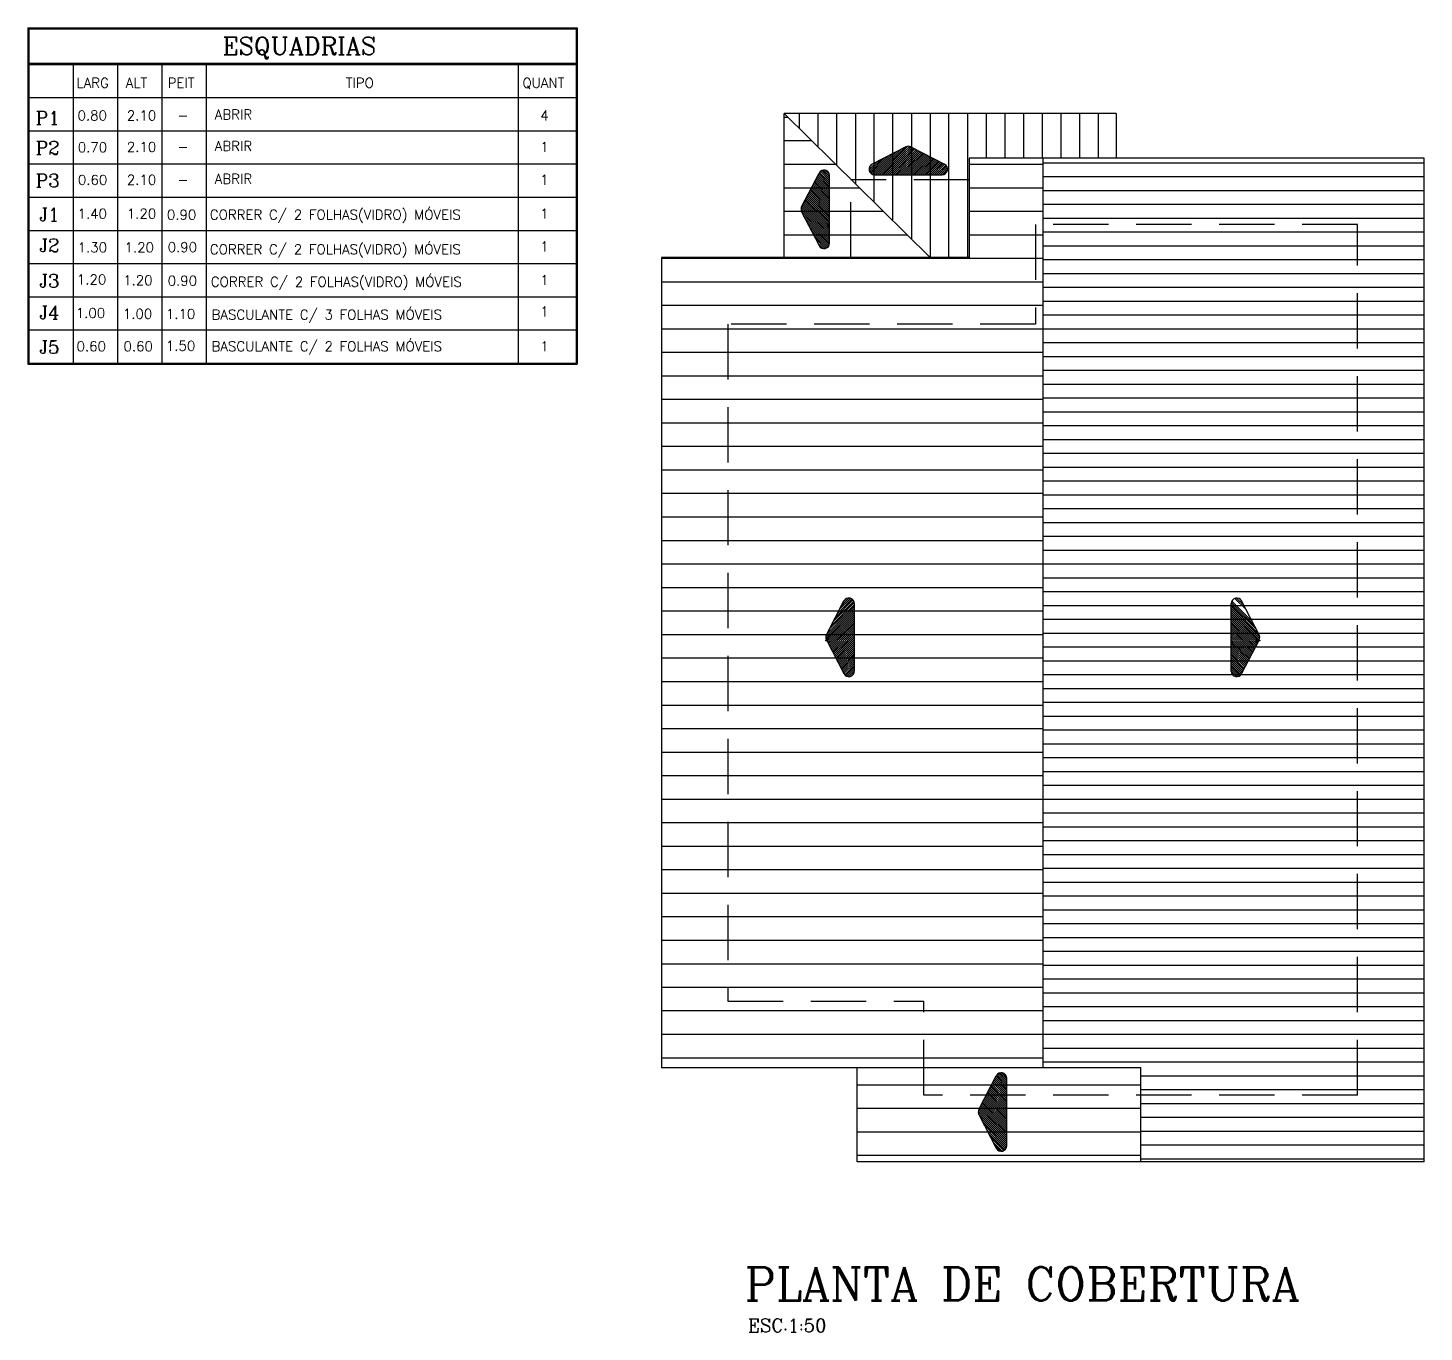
# Model space of a CAD drawing. Extents: x 359 to 444.1, y -24.8 to 1.
# Drawn here: x 431.44 to 444.05, y -17.57 to -5.78 of the extents above; entities that cross this region are included whole.
import ezdxf
from ezdxf.enums import TextEntityAlignment as Align

# ---------------------------------------------------------------- set-up
doc = ezdxf.new("R2010")
doc.units = 0
doc.header["$LTSCALE"] = 20
doc.linetypes.add('DASHED2', pattern=[0.375, 0.25, -0.125])
doc.layers.get('0').update_dxf_attribs({"linetype": 'CONTINUOUS'})
for name, color, linetype in [('PROJEÇÃO', 30, 'DASHED2'), ('TELHADO', 30, 'CONTINUOUS'), ('TEXTO', 1, 'CONTINUOUS')]:
    doc.layers.add(name, color=color, linetype=linetype)
doc.styles.add('ROMANC', font='ROMANC.SHX')

# ---------------------------------------------------------------- blocks, each defined once
blk = doc.blocks.new('*X12')
at = {"color": 0}
for p, q in [((192.933, 130.566), (193.064, 130.697)), ((192.941, 130.557), (193.1, 130.716)), ((192.952, 130.55), (193.137, 130.735)), ((192.965, 130.545), (193.174, 130.754)), ((192.982, 130.544), (193.211, 130.773)), ((192.999, 130.544), (193.247, 130.792)), ((193.017, 130.544), (193.254, 130.781)), ((193.035, 130.544), (193.254, 130.763)), ((193.052, 130.544), (193.254, 130.746)), ((193.07, 130.544), (193.254, 130.728)), ((193.088, 130.544), (193.254, 130.71)), ((193.106, 130.544), (193.254, 130.693)), ((193.254, 130.781), (193.275, 130.802)), ((193.254, 130.763), (193.279, 130.788)), ((193.254, 130.746), (193.279, 130.771)), ((193.254, 130.728), (193.279, 130.753)), ((193.254, 130.71), (193.279, 130.735)), ((193.254, 130.693), (193.279, 130.718)), ((193.254, 130.675), (193.279, 130.7)), ((193.254, 130.657), (193.279, 130.682)), ((193.279, 130.788), (193.291, 130.801)), ((193.279, 130.771), (193.304, 130.796)), ((193.279, 130.753), (193.316, 130.79)), ((193.279, 130.735), (193.327, 130.784)), ((193.279, 130.718), (193.339, 130.778)), ((193.279, 130.7), (193.35, 130.771)), ((193.279, 130.682), (193.362, 130.765)), ((193.279, 130.665), (193.374, 130.759)), ((193.279, 130.647), (193.385, 130.753)), ((193.279, 130.629), (193.397, 130.747)), ((193.279, 130.612), (193.409, 130.741)), ((193.279, 130.594), (193.42, 130.735)), ((193.279, 130.576), (193.432, 130.729)), ((193.279, 130.558), (193.444, 130.723)), ((193.282, 130.544), (193.455, 130.717)), ((193.3, 130.544), (193.467, 130.711)), ((193.318, 130.544), (193.478, 130.705)), ((193.335, 130.544), (193.49, 130.699)), ((193.353, 130.544), (193.502, 130.693)), ((193.371, 130.544), (193.513, 130.687)), ((192.924, 130.593), (192.99, 130.658)), ((192.927, 130.578), (193.027, 130.678)), ((192.929, 130.615), (192.953, 130.639)), ((193.123, 130.544), (193.254, 130.675)), ((193.141, 130.544), (193.254, 130.657)), ((193.159, 130.544), (193.254, 130.64)), ((193.176, 130.544), (193.254, 130.622)), ((193.194, 130.544), (193.254, 130.604)), ((193.212, 130.544), (193.254, 130.587)), ((193.229, 130.544), (193.254, 130.569)), ((193.254, 130.64), (193.279, 130.665)), ((193.254, 130.622), (193.279, 130.647)), ((193.254, 130.604), (193.279, 130.629)), ((193.254, 130.587), (193.279, 130.612)), ((193.254, 130.569), (193.279, 130.594)), ((193.254, 130.551), (193.279, 130.576)), ((193.265, 130.544), (193.279, 130.558)), ((193.388, 130.544), (193.525, 130.681)), ((193.406, 130.544), (193.537, 130.675)), ((193.424, 130.544), (193.548, 130.669)), ((193.441, 130.544), (193.56, 130.663)), ((193.459, 130.544), (193.572, 130.657)), ((193.477, 130.544), (193.583, 130.651)), ((193.494, 130.544), (193.595, 130.645)), ((193.512, 130.544), (193.606, 130.639)), ((193.53, 130.544), (193.617, 130.631)), ((193.547, 130.544), (193.625, 130.622)), ((193.565, 130.544), (193.631, 130.61)), ((193.583, 130.544), (193.634, 130.595)), ((193.606, 130.549), (193.628, 130.572)), ((193.247, 130.544), (193.254, 130.551))]:
    blk.add_line(p, q, dxfattribs=at)
blk = doc.blocks.new('*X64')
at = {"color": 0, "linetype": 'CONTINUOUS'}
for p, q in [((452.008, -14.025), (454.568, -14.025)), ((452.008, -14.238), (454.568, -14.238)), ((452.008, -14.45), (454.568, -14.45)), ((452.008, -14.662), (454.568, -14.662))]:
    blk.add_line(p, q, dxfattribs=at)
blk = doc.blocks.new('*X80')
at = {"color": 0, "linetype": 'CONTINUOUS'}
for p, q in [((440.609, -7), (444.054, -7)), ((440.609, -7.125), (444.054, -7.125)), ((440.609, -7.25), (444.054, -7.25)), ((440.609, -7.375), (444.054, -7.375)), ((440.609, -7.5), (444.054, -7.5)), ((440.609, -7.625), (444.054, -7.625)), ((440.609, -7.75), (444.054, -7.75)), ((440.609, -7.875), (444.054, -7.875)), ((440.609, -8), (444.054, -8)), ((440.609, -8.125), (444.054, -8.125)), ((440.609, -8.25), (444.054, -8.25)), ((440.609, -8.375), (444.054, -8.375)), ((440.609, -8.5), (444.054, -8.5)), ((440.609, -8.625), (444.054, -8.625)), ((440.609, -8.75), (444.054, -8.75)), ((440.609, -8.875), (444.054, -8.875)), ((440.609, -9), (444.054, -9)), ((440.609, -9.125), (444.054, -9.125)), ((440.609, -9.25), (444.054, -9.25)), ((440.609, -9.375), (444.054, -9.375)), ((440.609, -9.5), (444.054, -9.5)), ((440.609, -9.625), (444.054, -9.625)), ((440.609, -9.75), (444.054, -9.75)), ((440.609, -9.875), (444.054, -9.875)), ((440.609, -10), (444.054, -10)), ((440.609, -10.125), (444.054, -10.125)), ((440.609, -10.25), (444.054, -10.25)), ((440.609, -10.375), (444.054, -10.375)), ((440.609, -10.5), (444.054, -10.5)), ((440.609, -10.625), (444.054, -10.625)), ((440.609, -10.75), (444.054, -10.75)), ((440.609, -10.875), (444.054, -10.875)), ((440.609, -11), (444.054, -11)), ((440.609, -11.125), (444.054, -11.125)), ((440.609, -11.25), (444.054, -11.25)), ((440.609, -11.375), (444.054, -11.375)), ((440.609, -11.5), (444.054, -11.5)), ((440.609, -11.625), (444.054, -11.625)), ((440.609, -11.75), (444.054, -11.75)), ((440.609, -11.875), (444.054, -11.875)), ((440.609, -12), (444.054, -12)), ((440.609, -12.125), (444.054, -12.125)), ((440.609, -12.25), (444.054, -12.25)), ((440.609, -12.375), (444.054, -12.375)), ((440.609, -12.5), (444.054, -12.5)), ((440.609, -12.625), (444.054, -12.625)), ((440.609, -12.75), (444.054, -12.75)), ((440.609, -12.875), (444.054, -12.875)), ((440.609, -13), (444.054, -13)), ((440.609, -13.125), (444.054, -13.125)), ((440.609, -13.25), (444.054, -13.25)), ((440.609, -13.375), (444.054, -13.375)), ((440.609, -13.5), (444.054, -13.5)), ((440.609, -13.625), (444.054, -13.625)), ((440.609, -13.75), (444.054, -13.75)), ((440.609, -13.875), (444.054, -13.875)), ((440.609, -14), (444.054, -14)), ((440.609, -14.125), (444.054, -14.125)), ((440.609, -14.25), (444.054, -14.25)), ((440.609, -14.375), (444.054, -14.375)), ((440.609, -14.5), (444.054, -14.5)), ((440.609, -14.625), (444.054, -14.625)), ((440.609, -14.75), (444.054, -14.75)), ((440.609, -14.875), (444.054, -14.875)), ((440.609, -15), (444.054, -15)), ((440.609, -15.125), (444.054, -15.125)), ((441.494, -15.25), (444.054, -15.25)), ((441.494, -15.375), (444.054, -15.375)), ((441.494, -15.5), (444.054, -15.5)), ((441.494, -15.625), (444.054, -15.625)), ((441.494, -15.75), (444.054, -15.75)), ((441.494, -15.875), (444.054, -15.875)), ((441.494, -16), (444.054, -16))]:
    blk.add_line(p, q, dxfattribs=at)
blk = doc.blocks.new('*X81')
at = {"color": 0, "linetype": 'CONTINUOUS'}
for p, q in [((438.274, -6.587), (438.308, -6.587)), ((438.274, -6.8), (438.523, -6.8)), ((438.274, -7.013), (438.738, -7.013)), ((438.274, -7.225), (438.953, -7.225)), ((438.274, -7.437), (439.168, -7.437)), ((438.274, -7.65), (439.382, -7.65))]:
    blk.add_line(p, q, dxfattribs=at)
blk = doc.blocks.new('*X82')
at = {"color": 0, "linetype": 'CONTINUOUS'}
for p, q in [((438.413, -6.691), (438.413, -6.554)), ((438.581, -6.858), (438.581, -6.554)), ((438.75, -7.024), (438.75, -6.554)), ((438.919, -7.191), (438.919, -6.554)), ((439.087, -7.358), (439.087, -6.554)), ((439.256, -7.525), (439.256, -6.554)), ((439.425, -7.692), (439.425, -6.554)), ((439.594, -7.857), (439.594, -6.554)), ((439.762, -7.857), (439.762, -6.554)), ((439.931, -7.857), (439.931, -6.554)), ((440.1, -6.957), (440.1, -6.554)), ((440.269, -6.957), (440.269, -6.554)), ((440.437, -6.957), (440.437, -6.554)), ((440.606, -6.957), (440.606, -6.554)), ((440.775, -6.957), (440.775, -6.554)), ((440.944, -6.957), (440.944, -6.554)), ((441.113, -6.957), (441.113, -6.554))]:
    blk.add_line(p, q, dxfattribs=at)
blk = doc.blocks.new('*X83')
at = {"color": 0, "linetype": 'CONTINUOUS'}
for p, q in [((439.944, -7.012), (440.609, -7.012)), ((439.944, -7.225), (440.609, -7.225)), ((439.944, -7.438), (440.609, -7.438)), ((439.944, -7.65), (440.609, -7.65)), ((437.164, -7.862), (440.609, -7.862)), ((437.164, -8.075), (440.609, -8.075)), ((437.164, -8.287), (440.609, -8.287)), ((437.164, -8.5), (440.609, -8.5)), ((437.164, -8.712), (440.609, -8.712)), ((437.164, -8.925), (440.609, -8.925)), ((437.164, -9.137), (440.609, -9.137)), ((437.164, -9.35), (440.609, -9.35)), ((437.164, -9.562), (440.609, -9.562)), ((437.164, -9.775), (440.609, -9.775)), ((437.164, -9.987), (440.609, -9.987)), ((437.164, -10.2), (440.609, -10.2)), ((437.164, -10.412), (440.609, -10.412)), ((437.164, -10.625), (440.609, -10.625)), ((437.164, -10.838), (440.609, -10.838)), ((437.164, -11.05), (440.609, -11.05)), ((437.164, -11.262), (440.609, -11.262)), ((437.164, -11.475), (440.609, -11.475)), ((437.164, -11.688), (440.609, -11.688)), ((437.164, -11.9), (440.609, -11.9)), ((437.164, -12.113), (440.609, -12.113)), ((437.164, -12.325), (440.609, -12.325)), ((437.164, -12.537), (440.609, -12.537)), ((437.164, -12.75), (440.609, -12.75)), ((437.164, -12.963), (440.609, -12.963)), ((437.164, -13.175), (440.609, -13.175)), ((437.164, -13.387), (440.609, -13.387)), ((437.164, -13.6), (440.609, -13.6)), ((437.164, -13.812), (440.609, -13.812)), ((437.164, -14.025), (440.609, -14.025)), ((437.164, -14.238), (440.609, -14.238)), ((437.164, -14.45), (440.609, -14.45)), ((437.164, -14.662), (440.609, -14.662)), ((437.164, -14.875), (440.609, -14.875)), ((437.164, -15.088), (440.609, -15.088))]:
    blk.add_line(p, q, dxfattribs=at)

msp = doc.modelspace()

# ---------------------------------------------------------------- linework, layer by layer
at = {"layer": 'PROJEÇÃO', "color": 30, "linetype": 'DASHED2', "ltscale": 0.1}
for p, q in [((439.944, -7.154), (438.874, -7.154)), ((438.874, -7.857), (438.874, -7.154)), ((443.454, -7.557), (440.544, -7.557)), ((440.544, -7.557), (440.544, -8.457)), ((443.454, -15.427), (443.454, -7.557)), ((440.544, -8.457), (437.764, -8.457)), ((437.764, -8.457), (437.764, -14.577)), ((437.764, -14.577), (439.534, -14.577)), ((439.534, -15.427), (439.534, -14.577)), ((443.454, -15.427), (439.534, -15.427))]:
    msp.add_line(p, q, dxfattribs=at)
at = {"layer": 'TELHADO', "color": 20, "linetype": 'CONTINUOUS'}
for p, q in [((441.274, -6.554), (438.274, -6.554)), ((438.274, -7.857), (438.274, -6.554)), ((440.609, -6.957), (440.609, -15.177))]:
    msp.add_line(p, q, dxfattribs=at)
at = {"layer": 'TELHADO', "linetype": 'CONTINUOUS'}
for p, q in [((438.274, -6.554), (439.591, -7.857)), ((441.274, -6.554), (441.274, -6.957)), ((441.494, -16.027), (441.494, -15.177))]:
    msp.add_line(p, q, dxfattribs=at)
at = {"layer": 'TELHADO', "color": 1, "linetype": 'CONTINUOUS', "ltscale": 0.3}
for p, q in [((439.372, -6.856), (439.067, -7.014)), ((439.418, -6.856), (439.722, -7.014)), ((439.09, -7.108), (439.699, -7.108))]:
    msp.add_line(p, q, dxfattribs=at)
at = {"layer": 'TELHADO', "color": 20, "linetype": 'CONTINUOUS', "ltscale": 0.1}
for p, q in [((439.944, -6.957), (439.944, -7.857)), ((437.164, -7.857), (437.164, -15.177)), ((437.164, -15.177), (441.494, -15.177)), ((444.054, -16.027), (438.934, -16.027))]:
    msp.add_line(p, q, dxfattribs=at)
at = {"layer": 'TELHADO', "color": 30, "linetype": 'CONTINUOUS', "ltscale": 0.1}
for p, q in [((444.054, -6.957), (439.944, -6.957)), ((444.054, -16.027), (444.054, -6.957))]:
    msp.add_line(p, q, dxfattribs=at)
at = {"layer": 'TELHADO', "linetype": 'CONTINUOUS', "ltscale": 0.1}
for p, q in [((439.944, -7.857), (437.164, -7.857)), ((438.934, -16.027), (438.934, -15.177))]:
    msp.add_line(p, q, dxfattribs=at)
at = {"layer": 'TELHADO', "color": 1, "linetype": 'CONTINUOUS', "ltscale": 0.3}
for centre, start, end in [((439.395, -6.9), 62.555, 117.445), ((439.09, -7.058), 117.445, 270), ((439.699, -7.058), 270, 62.555)]:
    msp.add_arc(centre, 0.0499, start, end, dxfattribs=at)
at = {"layer": 'TEXTO', "color": 1}
for p, q in [((431.44, -5.781), (431.44, -8.821)), ((431.44, -5.781), (436.404, -5.781)), ((431.45, -5.791), (431.45, -6.101)), ((431.45, -5.791), (436.394, -5.791)), ((436.394, -5.791), (436.394, -8.811)), ((436.404, -5.781), (436.404, -8.821)), ((431.45, -6.101), (436.394, -6.101)), ((431.45, -6.111), (431.45, -8.811)), ((431.45, -6.111), (436.394, -6.111)), ((431.85, -6.111), (431.85, -8.811)), ((431.45, -6.411), (436.394, -6.411)), ((431.44, -8.821), (436.404, -8.821)), ((431.45, -8.811), (436.394, -8.811))]:
    msp.add_line(p, q, dxfattribs=at)
at = {"layer": 'TEXTO', "color": 244}
for p, q in [((432.25, -6.111), (432.25, -8.811)), ((432.65, -6.111), (432.65, -8.811)), ((433.05, -6.111), (433.05, -8.811)), ((435.87, -6.101), (435.87, -8.811)), ((431.45, -6.711), (436.394, -6.711)), ((431.45, -7.011), (436.394, -7.011)), ((431.45, -7.311), (436.394, -7.311)), ((431.45, -7.611), (436.394, -7.611)), ((431.45, -7.911), (436.394, -7.911)), ((431.45, -8.211), (436.394, -8.211)), ((431.45, -8.511), (436.394, -8.511))]:
    msp.add_line(p, q, dxfattribs=at)
at = {"layer": 'TEXTO', "color": 1, "linetype": 'CONTINUOUS', "ltscale": 0.3}
for p, q in [((438.431, -7.397), (438.589, -7.093)), ((438.683, -7.725), (438.683, -7.116)), ((438.431, -7.443), (438.589, -7.748)), ((438.655, -11.265), (438.813, -10.96)), ((442.564, -11.265), (442.406, -10.96)), ((438.907, -11.593), (438.907, -10.983)), ((442.312, -11.593), (442.312, -10.983)), ((438.655, -11.311), (438.813, -11.616)), ((442.564, -11.311), (442.406, -11.616)), ((440.031, -15.555), (440.189, -15.25)), ((440.284, -15.882), (440.284, -15.273)), ((440.031, -15.601), (440.189, -15.905))]:
    msp.add_line(p, q, dxfattribs=at)
at = {"layer": 'TEXTO', "color": 1, "linetype": 'CONTINUOUS'}
for p, q in [((438.683, -7.319), (438.544, -7.179)), ((438.683, -7.301), (438.55, -7.168)), ((438.683, -7.283), (438.556, -7.156)), ((438.683, -7.266), (438.562, -7.144)), ((438.683, -7.248), (438.568, -7.133)), ((438.683, -7.23), (438.574, -7.121)), ((438.683, -7.213), (438.58, -7.11)), ((438.683, -7.195), (438.586, -7.098)), ((438.683, -7.177), (438.593, -7.087)), ((438.683, -7.159), (438.601, -7.077)), ((438.683, -7.142), (438.612, -7.071)), ((438.683, -7.124), (438.625, -7.066)), ((438.682, -7.105), (438.644, -7.067)), ((438.683, -7.513), (438.477, -7.307)), ((438.683, -7.495), (438.484, -7.296)), ((438.683, -7.478), (438.49, -7.284)), ((438.683, -7.46), (438.496, -7.272)), ((438.683, -7.442), (438.502, -7.261)), ((438.683, -7.425), (438.508, -7.249)), ((438.683, -7.407), (438.514, -7.238)), ((438.683, -7.389), (438.52, -7.226)), ((438.683, -7.372), (438.526, -7.214)), ((438.683, -7.354), (438.532, -7.203)), ((438.683, -7.336), (438.538, -7.191)), ((438.533, -7.522), (438.425, -7.414)), ((438.515, -7.522), (438.427, -7.434)), ((438.551, -7.522), (438.429, -7.401)), ((438.568, -7.522), (438.435, -7.389)), ((438.586, -7.522), (438.441, -7.377)), ((438.604, -7.522), (438.447, -7.366)), ((438.621, -7.522), (438.453, -7.354)), ((438.639, -7.522), (438.459, -7.342)), ((438.657, -7.522), (438.465, -7.331)), ((438.674, -7.522), (438.471, -7.319)), ((438.498, -7.522), (438.443, -7.468)), ((438.48, -7.522), (438.462, -7.504)), ((438.505, -7.547), (438.48, -7.522)), ((438.487, -7.547), (438.482, -7.541)), ((438.681, -7.74), (438.487, -7.547)), ((438.523, -7.547), (438.498, -7.522)), ((438.683, -7.725), (438.505, -7.547)), ((438.54, -7.547), (438.515, -7.522)), ((438.683, -7.707), (438.523, -7.547)), ((438.558, -7.547), (438.533, -7.522)), ((438.683, -7.69), (438.54, -7.547)), ((438.576, -7.547), (438.551, -7.522)), ((438.683, -7.672), (438.558, -7.547)), ((438.593, -7.547), (438.568, -7.522)), ((438.683, -7.654), (438.576, -7.547)), ((438.611, -7.547), (438.586, -7.522)), ((438.683, -7.637), (438.593, -7.547)), ((438.629, -7.547), (438.604, -7.522)), ((438.683, -7.619), (438.611, -7.547)), ((438.646, -7.547), (438.621, -7.522)), ((438.683, -7.601), (438.629, -7.547)), ((438.664, -7.547), (438.639, -7.522)), ((438.683, -7.584), (438.646, -7.547)), ((438.682, -7.547), (438.657, -7.522)), ((438.683, -7.566), (438.664, -7.547)), ((438.683, -7.531), (438.674, -7.522)), ((438.683, -7.548), (438.682, -7.547)), ((438.675, -7.752), (438.501, -7.578)), ((438.667, -7.762), (438.52, -7.615)), ((438.656, -7.769), (438.539, -7.652)), ((438.643, -7.774), (438.558, -7.688)), ((438.626, -7.774), (438.577, -7.725)), ((438.697, -11.183), (438.906, -10.974)), ((438.717, -11.146), (438.902, -10.961)), ((438.736, -11.109), (438.894, -10.95)), ((438.755, -11.072), (438.885, -10.942)), ((438.774, -11.035), (438.873, -10.936)), ((438.793, -10.999), (438.858, -10.934)), ((438.812, -10.962), (438.835, -10.938)), ((442.521, -11.183), (442.313, -10.974)), ((442.502, -11.146), (442.317, -10.961)), ((442.445, -11.035), (442.346, -10.936)), ((442.426, -10.999), (442.361, -10.934)), ((442.407, -10.962), (442.383, -10.938)), ((438.649, -11.284), (438.907, -11.026)), ((438.651, -11.3), (438.907, -11.044)), ((438.659, -11.256), (438.907, -11.008)), ((438.662, -11.306), (438.907, -11.061)), ((438.678, -11.219), (438.907, -10.991)), ((438.68, -11.306), (438.907, -11.079)), ((438.698, -11.306), (438.907, -11.097)), ((442.541, -11.219), (442.312, -10.991)), ((442.56, -11.256), (442.312, -11.008)), ((442.57, -11.284), (442.312, -11.026)), ((442.568, -11.3), (442.312, -11.044)), ((442.557, -11.306), (442.312, -11.061)), ((442.539, -11.306), (442.312, -11.079)), ((442.521, -11.306), (442.312, -11.097)), ((438.715, -11.306), (438.907, -11.114)), ((438.733, -11.306), (438.907, -11.132)), ((438.751, -11.306), (438.907, -11.15)), ((438.768, -11.306), (438.907, -11.167)), ((438.786, -11.306), (438.907, -11.185)), ((438.804, -11.306), (438.907, -11.203)), ((438.821, -11.306), (438.907, -11.22)), ((442.504, -11.306), (442.312, -11.114)), ((442.486, -11.306), (442.312, -11.132)), ((442.468, -11.306), (442.312, -11.15)), ((442.451, -11.306), (442.312, -11.167)), ((442.433, -11.306), (442.312, -11.185)), ((442.415, -11.306), (442.312, -11.203)), ((442.398, -11.306), (442.312, -11.22)), ((438.656, -11.313), (438.662, -11.306)), ((438.662, -11.325), (438.68, -11.306)), ((438.668, -11.336), (438.673, -11.331)), ((438.673, -11.331), (438.698, -11.306)), ((438.674, -11.348), (438.69, -11.331)), ((438.68, -11.359), (438.708, -11.331)), ((438.686, -11.371), (438.726, -11.331)), ((438.69, -11.331), (438.715, -11.306)), ((438.692, -11.383), (438.743, -11.331)), ((438.698, -11.394), (438.761, -11.331)), ((438.704, -11.406), (438.779, -11.331)), ((438.708, -11.331), (438.733, -11.306)), ((438.71, -11.418), (438.796, -11.331)), ((438.716, -11.429), (438.814, -11.331)), ((438.722, -11.441), (438.832, -11.331)), ((438.726, -11.331), (438.751, -11.306)), ((438.728, -11.452), (438.849, -11.331)), ((438.734, -11.464), (438.867, -11.331)), ((438.74, -11.476), (438.885, -11.331)), ((438.743, -11.331), (438.768, -11.306)), ((438.746, -11.487), (438.902, -11.331)), ((438.752, -11.499), (438.907, -11.344)), ((438.761, -11.331), (438.786, -11.306)), ((438.779, -11.331), (438.804, -11.306)), ((438.796, -11.331), (438.821, -11.306)), ((438.814, -11.331), (438.839, -11.306)), ((438.832, -11.331), (438.857, -11.306)), ((438.839, -11.306), (438.907, -11.238)), ((438.849, -11.331), (438.874, -11.306)), ((438.857, -11.306), (438.907, -11.256)), ((438.867, -11.331), (438.892, -11.306)), ((438.874, -11.306), (438.907, -11.274)), ((438.885, -11.331), (438.907, -11.309)), ((438.892, -11.306), (438.907, -11.291)), ((438.902, -11.331), (438.907, -11.327)), ((442.38, -11.306), (442.312, -11.238)), ((442.362, -11.306), (442.312, -11.256)), ((442.344, -11.306), (442.312, -11.274)), ((442.327, -11.306), (442.312, -11.291)), ((442.334, -11.331), (442.312, -11.309)), ((442.316, -11.331), (442.312, -11.327)), ((442.467, -11.499), (442.312, -11.344)), ((442.473, -11.487), (442.316, -11.331)), ((442.352, -11.331), (442.327, -11.306)), ((442.479, -11.476), (442.334, -11.331)), ((442.369, -11.331), (442.344, -11.306)), ((442.485, -11.464), (442.352, -11.331)), ((442.387, -11.331), (442.362, -11.306)), ((442.491, -11.452), (442.369, -11.331)), ((442.405, -11.331), (442.38, -11.306)), ((442.497, -11.441), (442.387, -11.331)), ((442.423, -11.331), (442.398, -11.306)), ((442.503, -11.429), (442.405, -11.331)), ((442.44, -11.331), (442.415, -11.306)), ((442.509, -11.418), (442.423, -11.331)), ((442.458, -11.331), (442.433, -11.306)), ((442.515, -11.406), (442.44, -11.331)), ((442.476, -11.331), (442.451, -11.306)), ((442.521, -11.394), (442.458, -11.331)), ((442.493, -11.331), (442.468, -11.306)), ((442.527, -11.383), (442.476, -11.331)), ((442.511, -11.331), (442.486, -11.306)), ((442.533, -11.371), (442.493, -11.331)), ((442.529, -11.331), (442.504, -11.306)), ((442.539, -11.359), (442.511, -11.331)), ((442.546, -11.331), (442.521, -11.306)), ((442.545, -11.348), (442.529, -11.331)), ((442.557, -11.325), (442.539, -11.306)), ((442.551, -11.336), (442.546, -11.331)), ((442.563, -11.313), (442.557, -11.306)), ((438.758, -11.511), (438.907, -11.362)), ((438.764, -11.522), (438.907, -11.38)), ((438.77, -11.534), (438.907, -11.397)), ((438.776, -11.546), (438.907, -11.415)), ((438.782, -11.557), (438.907, -11.433)), ((438.789, -11.569), (438.907, -11.45)), ((438.795, -11.58), (438.907, -11.468)), ((442.461, -11.511), (442.312, -11.362)), ((442.455, -11.522), (442.312, -11.38)), ((442.449, -11.534), (442.312, -11.397)), ((442.443, -11.546), (442.312, -11.415)), ((442.437, -11.557), (442.312, -11.433)), ((442.43, -11.569), (442.312, -11.45)), ((442.424, -11.58), (442.312, -11.468)), ((438.801, -11.592), (438.907, -11.486)), ((438.807, -11.604), (438.907, -11.503)), ((438.813, -11.615), (438.907, -11.521)), ((438.82, -11.626), (438.907, -11.539)), ((438.829, -11.634), (438.907, -11.556)), ((438.841, -11.64), (438.907, -11.574)), ((438.856, -11.643), (438.907, -11.592)), ((442.418, -11.592), (442.312, -11.486)), ((442.412, -11.604), (442.312, -11.503)), ((442.406, -11.615), (442.312, -11.521)), ((442.399, -11.626), (442.312, -11.539)), ((442.39, -11.634), (442.312, -11.556)), ((442.378, -11.64), (442.312, -11.574)), ((442.363, -11.643), (442.312, -11.592)), ((438.879, -11.638), (438.902, -11.614)), ((442.34, -11.638), (442.317, -11.614)), ((440.284, -15.352), (440.187, -15.255)), ((440.284, -15.334), (440.193, -15.244)), ((440.284, -15.317), (440.202, -15.235)), ((440.284, -15.299), (440.212, -15.228)), ((440.284, -15.281), (440.226, -15.224)), ((440.283, -15.263), (440.244, -15.224)), ((440.284, -15.546), (440.12, -15.383)), ((440.284, -15.529), (440.126, -15.371)), ((440.284, -15.511), (440.132, -15.36)), ((440.284, -15.493), (440.138, -15.348)), ((440.284, -15.476), (440.144, -15.337)), ((440.284, -15.458), (440.15, -15.325)), ((440.284, -15.44), (440.157, -15.313)), ((440.284, -15.423), (440.163, -15.302)), ((440.284, -15.405), (440.169, -15.29)), ((440.284, -15.387), (440.175, -15.278)), ((440.284, -15.37), (440.181, -15.267)), ((440.222, -15.679), (440.054, -15.511)), ((440.24, -15.679), (440.06, -15.499)), ((440.257, -15.679), (440.066, -15.488)), ((440.275, -15.679), (440.072, -15.476)), ((440.284, -15.67), (440.078, -15.465)), ((440.284, -15.653), (440.084, -15.453)), ((440.284, -15.635), (440.09, -15.441)), ((440.284, -15.617), (440.096, -15.43)), ((440.284, -15.599), (440.102, -15.418)), ((440.284, -15.582), (440.108, -15.406)), ((440.284, -15.564), (440.114, -15.395)), ((440.133, -15.679), (440.026, -15.572)), ((440.116, -15.679), (440.027, -15.591)), ((440.151, -15.679), (440.03, -15.558)), ((440.169, -15.679), (440.036, -15.546)), ((440.186, -15.679), (440.042, -15.534)), ((440.098, -15.679), (440.044, -15.625)), ((440.204, -15.679), (440.048, -15.523)), ((440.08, -15.679), (440.063, -15.662)), ((440.105, -15.704), (440.08, -15.679)), ((440.088, -15.704), (440.082, -15.698)), ((440.281, -15.898), (440.088, -15.704)), ((440.123, -15.704), (440.098, -15.679)), ((440.275, -15.91), (440.101, -15.735)), ((440.284, -15.882), (440.105, -15.704)), ((440.141, -15.704), (440.116, -15.679)), ((440.284, -15.865), (440.123, -15.704)), ((440.158, -15.704), (440.133, -15.679)), ((440.284, -15.847), (440.141, -15.704)), ((440.176, -15.704), (440.151, -15.679)), ((440.284, -15.829), (440.158, -15.704)), ((440.194, -15.704), (440.169, -15.679)), ((440.284, -15.812), (440.176, -15.704)), ((440.211, -15.704), (440.186, -15.679)), ((440.284, -15.794), (440.194, -15.704)), ((440.229, -15.704), (440.204, -15.679)), ((440.284, -15.776), (440.211, -15.704)), ((440.247, -15.704), (440.222, -15.679)), ((440.284, -15.759), (440.229, -15.704)), ((440.265, -15.704), (440.24, -15.679)), ((440.284, -15.741), (440.247, -15.704)), ((440.282, -15.704), (440.257, -15.679)), ((440.284, -15.723), (440.265, -15.704)), ((440.284, -15.688), (440.275, -15.679)), ((440.284, -15.706), (440.282, -15.704)), ((440.267, -15.919), (440.12, -15.772)), ((440.257, -15.926), (440.139, -15.809)), ((440.244, -15.931), (440.158, -15.846)), ((440.227, -15.932), (440.178, -15.882))]:
    msp.add_line(p, q, dxfattribs=at)
at = {"layer": 'TEXTO', "color": 1, "linetype": 'CONTINUOUS', "ltscale": 0.3}
for centre, start, end in [((438.633, -7.116), 0, 152.555), ((438.475, -7.42), 152.555, 207.445), ((438.633, -7.725), 207.445, 0), ((438.857, -10.983), 0, 152.555), ((442.362, -10.983), 27.445, 180), ((438.699, -11.288), 152.555, 207.445), ((442.52, -11.288), 332.555, 27.445), ((438.857, -11.593), 207.445, 0), ((442.362, -11.593), 180, 332.555), ((440.234, -15.273), 0, 152.555), ((440.076, -15.578), 152.555, 207.445), ((440.234, -15.882), 207.445, 0)]:
    msp.add_arc(centre, 0.0499, start, end, dxfattribs=at)
at = {"layer": 'TEXTO', "color": 1, "linetype": 'CONTINUOUS'}
for p in [(438.648, -11.316), (442.571, -11.316)]:
    msp.add_point(p, dxfattribs=at)

# ---------------------------------------------------------------- block references
at = {"layer": 'TELHADO', "color": 30, "linetype": 'CONTINUOUS'}
for name in ['*X82', '*X81', '*X83', '*X80']:
    msp.add_blockref(name, (0, 0), dxfattribs=at)
at = {"layer": 'TELHADO', "color": 1}
msp.add_blockref('*X12', (246.116, -137.653), dxfattribs=at)
at = {"layer": 'TELHADO', "linetype": 'CONTINUOUS'}
msp.add_blockref('*X64', (-13.074, -1.306), dxfattribs=at)

# ---------------------------------------------------------------- texts
at = {"layer": 'TEXTO', "color": 1, "ltscale": 0.3, "style": 'ROMANC'}
msp.add_text('ESQUADRIAS', height=0.16, dxfattribs=at).set_placement((434.586, -6.024), align=Align.RIGHT)
for s, height, p in [('LARG', 0.0885, (431.88, -6.322)), ('ALT', 0.0885, (432.325, -6.322)), ('PEIT', 0.0885, (432.703, -6.322)), ('TIPO', 0.0885, (434.312, -6.322)), ('QUANT', 0.0885, (435.908, -6.322)), ('P1', 0.12, (431.511, -6.655)), ('0.80', 0.0885, (431.889, -6.617)), ('2.10', 0.0885, (432.334, -6.617)), ('ABRIR', 0.0885, (433.129, -6.608)), ('4', 0.0885, (436.069, -6.617)), ('-', 0.0885, (432.792, -6.617)), ('P2', 0.12, (431.511, -6.924)), ('ABRIR', 0.0885, (433.129, -6.893)), ('0.70', 0.0885, (431.891, -6.904)), ('2.10', 0.0885, (432.334, -6.901)), ('-', 0.0885, (432.792, -6.901)), ('1', 0.0885, (436.069, -6.901)), ('P3', 0.12, (431.511, -7.22)), ('0.60', 0.0885, (431.892, -7.199)), ('2.10', 0.0885, (432.334, -7.198)), ('-', 0.0885, (432.792, -7.198)), ('ABRIR', 0.0885, (433.129, -7.189)), ('1', 0.0885, (436.069, -7.198)), ('J1', 0.12, (431.545, -7.527)), ('1.40', 0.0885, (431.889, -7.505)), ('1.20', 0.0885, (432.334, -7.505)), ('0.90', 0.0885, (432.696, -7.514)), ('CORRER C/ 2 FOLHAS(VIDRO) MÓVEIS', 0.08847, (433.084, -7.514)), ('1', 0.0885, (436.069, -7.505)), ('J2', 0.12, (431.545, -7.806)), ('1.30', 0.0885, (431.89, -7.809)), ('1.20', 0.0885, (432.314, -7.809)), ('0.90', 0.0885, (432.703, -7.807)), ('CORRER C/ 2 FOLHAS(VIDRO) MÓVEIS', 0.08847, (433.084, -7.827)), ('1', 0.0885, (436.069, -7.801)), ('J3', 0.12, (431.545, -8.126)), ('1.20', 0.0885, (431.883, -8.099)), ('1.20', 0.0885, (432.301, -8.106)), ('0.90', 0.0885, (432.703, -8.11)), ('CORRER C/ 2 FOLHAS(VIDRO) MÓVEIS', 0.08847, (433.093, -8.12)), ('1', 0.0885, (436.07, -8.104)), ('J4', 0.12, (431.545, -8.412)), ('1.00', 0.0885, (431.873, -8.402)), ('1.00', 0.0885, (432.298, -8.409)), ('1.10', 0.0885, (432.687, -8.41)), ('BASCULANTE C/ 3 FOLHAS MÓVEIS', 0.08847, (433.1, -8.416)), ('1', 0.0885, (436.07, -8.388)), ('J5', 0.12, (431.545, -8.725)), ('0.60', 0.0885, (431.88, -8.703)), ('0.60', 0.0885, (432.304, -8.703)), ('1.50', 0.0885, (432.687, -8.698)), ('BASCULANTE C/ 2 FOLHAS MÓVEIS', 0.08847, (433.1, -8.703)), ('1', 0.0885, (436.07, -8.703)), ('ESC.1:50', 0.12, (437.945, -17.566))]:
    msp.add_text(s, height=height, dxfattribs=at).set_placement(p)
at = {"layer": 'TEXTO', "color": 5, "ltscale": 0.3, "style": 'ROMANC'}
msp.add_text('PLANTA DE COBERTURA', height=0.3, dxfattribs=at).set_placement((437.917, -17.281))

doc.saveas('drawing.dxf')
